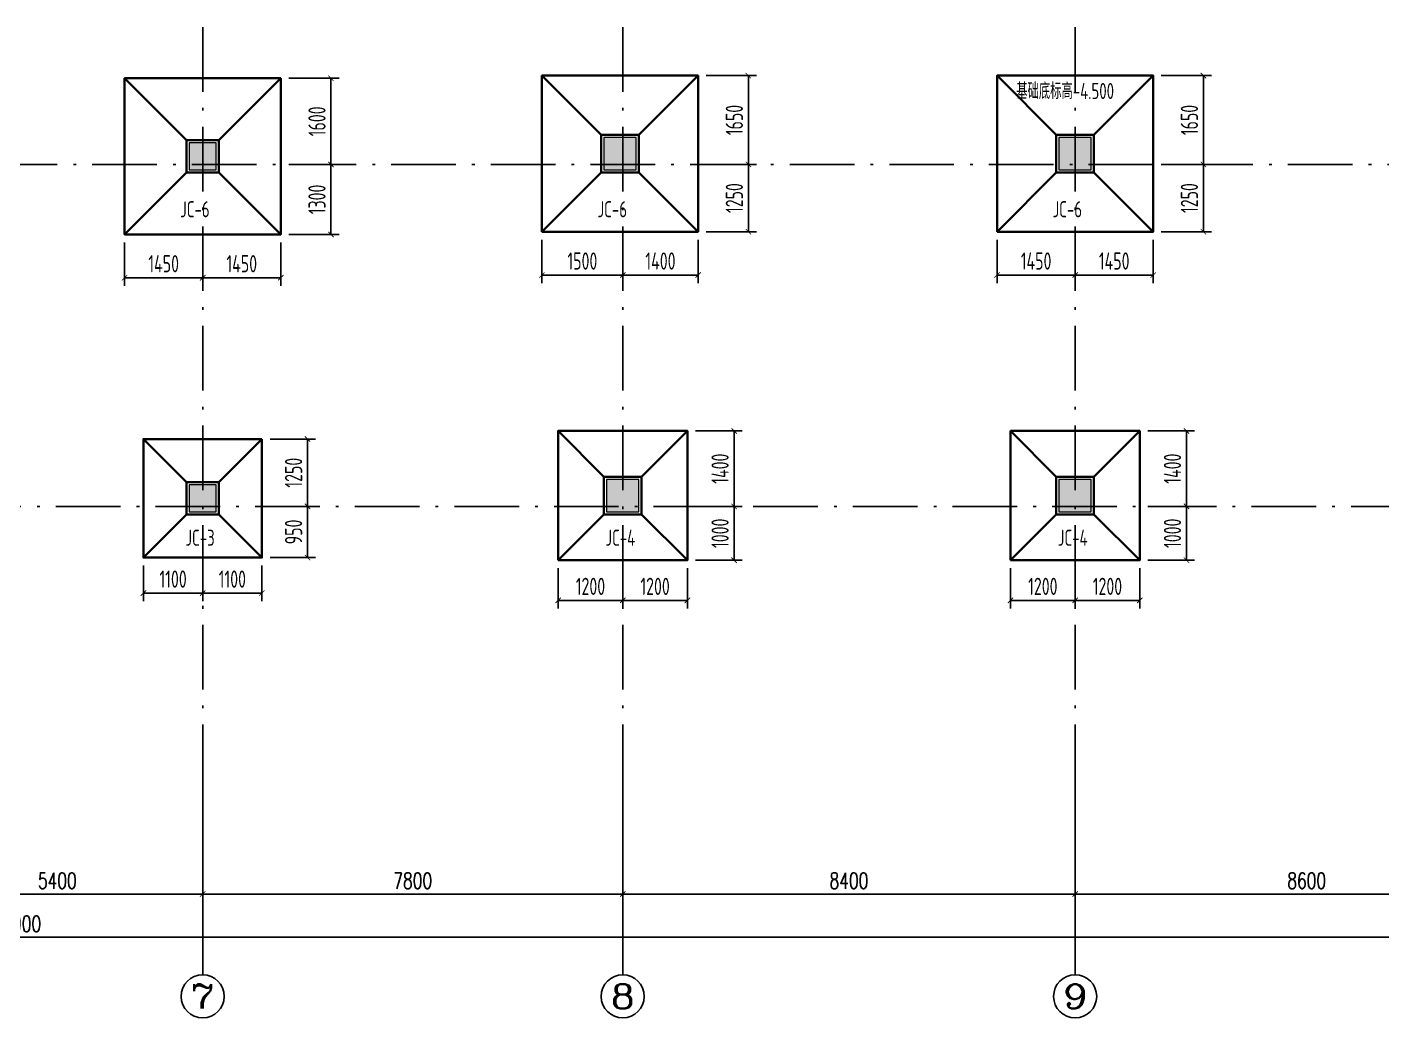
# Model space of a CAD drawing. Extents: x 169490 to 7584583, y -2399407 to 1374371.
# Drawn here: x 359789 to 384946, y 817659 to 836060 of the extents above; entities that cross this region are included whole.
import ezdxf
from ezdxf.enums import TextEntityAlignment as Align

# ---------------------------------------------------------------- set-up
doc = ezdxf.new("R2010")
doc.units = 0
doc.header["$LTSCALE"] = 100
doc.linetypes.add('D3轴线点划线', pattern=[18.5, 12, -3, 0.5, -3])
doc.layers.get('0').update_dxf_attribs({"linetype": 'CONTINUOUS'})
doc.layers.get('DEFPOINTS').update_dxf_attribs({"linetype": 'CONTINUOUS'})
for name, color, linetype in [('0P-标字', 7, 'CONTINUOUS'), ('AXIS', 3, 'CONTINUOUS'), ('AXIS_TEXT', 4, 'CONTINUOUS'), ('C-AXIS(轴号)', 3, 'CONTINUOUS'), ('C-AXIS-T(字)', 7, 'CONTINUOUS'), ('C-DOTE', 8, 'D3轴线点划线'), ('S-COLU-HATCH', 251, 'CONTINUOUS'), ('S-SLAB-DIM', 92, 'CONTINUOUS')]:
    doc.layers.add(name, color=color, linetype=linetype)
doc.layers.add('S-COLU-LINE1', color=6, linetype='CONTINUOUS', lineweight=18)
doc.layers.add('独基', color=110, linetype='CONTINUOUS', lineweight=35)
doc.styles.add('_TCH_AXIS', font='COMPLEX', dxfattribs={"bigfont": 'GBCBIG'})
doc.styles.add('_TCH_DIM_T3', font='SIMPLEX.shx', dxfattribs={"width": 0.705882, "bigfont": 'GBCBIG.shx'})
doc.styles.add('COMPLEX', font='COMPLEX')
doc.styles.add('TSSD_Dimension', font='Tssdeng.shx', dxfattribs={"width": 0.7, "bigfont": 'tssdchn.shx'})
doc.styles.add('X', font='tssdeng.shx', dxfattribs={"width": 0.7, "bigfont": 'hztxt.shx'})
doc.dimstyles.new('_TCH_ARCH&&100', dxfattribs={"dimtxt": 297.5, "dimasz": 100, "dimexe": 250, "dimexo": 300, "dimgap": 100, "dimtad": 1, "dimdec": 0, "dimzin": 0, "dimdsep": 46, "dimtxsty": '_TCH_DIM_T3', "dimblk": 'ARCHTICK', "dimcen": 0.09, "dimclrt": 7, "dimazin": 2, "dimtfac": 1, "dimtdec": 0, "dimtix": 1, "dimtmove": 2, "dimatfit": 3, "dimfxl": 1, "dimtolj": 1, "dimtzin": 0, "dimarcsym": 0})
doc.dimstyles.new('TSSD_100_100$0', dxfattribs={"dimtxt": 320, "dimasz": 100, "dimexe": 150, "dimexo": 150, "dimgap": 100, "dimtad": 1, "dimdec": 0, "dimzin": 0, "dimdsep": 46, "dimtxsty": 'TSSD_Dimension', "dimblk": 'ARCHTICK', "dimcen": 0, "dimclrt": 7, "dimadec": 1, "dimazin": 0, "dimtfac": 1, "dimtdec": 0, "dimtix": 1, "dimtmove": 2, "dimatfit": 3, "dimldrblk": '_TSDBK', "dimfxl": 1, "dimtolj": 1, "dimtzin": 0, "dimarcsym": 0})

# ---------------------------------------------------------------- blocks, each defined once
blk = doc.blocks.new('_ARCHTICK')
at = {"const_width": 0.15}
blk.add_lwpolyline([(-0.5, -0.5), (0.5, 0.5)], dxfattribs=at)
blk = doc.blocks.new('*D218')
at = {"layer": 'AXIS', "color": 0, "lineweight": -2, "transparency": 16777216}
for p, q in [((323650, 822159), (323650, 818909)), ((395550, 822159), (395550, 818909)), ((323650, 819159), (395550, 819159))]:
    blk.add_line(p, q, dxfattribs=at)
at = {"layer": 'DEFPOINTS', "color": 0, "transparency": 16777216}
for p in [(323650, 822459), (395550, 822459), (395550, 819159)]:
    blk.add_point(p, dxfattribs=at)
at = {"layer": 'AXIS', "color": 0, "lineweight": -2, "transparency": 16777216, "xscale": 100, "yscale": 100, "zscale": 100, "rotation": 180}
blk.add_blockref('_ARCHTICK', (323650, 819159), dxfattribs=at)
at = {"layer": 'AXIS', "color": 0, "lineweight": -2, "transparency": 16777216, "xscale": 100, "yscale": 100, "zscale": 100}
blk.add_blockref('_ARCHTICK', (395550, 819159), dxfattribs=at)
at = {"layer": 'AXIS', "color": 7, "transparency": 16777216, "insert": (359600, 819407), "char_height": 297.5, "attachment_point": 5, "style": '_TCH_DIM_T3'}
blk.add_mtext('\\A1;71900', dxfattribs=at)
blk = doc.blocks.new('*D227')
at = {"layer": 'AXIS', "color": 0, "lineweight": -2, "transparency": 16777216}
for p, q in [((357650, 822159), (357650, 819709)), ((363050, 822159), (363050, 819709)), ((357650, 819959), (363050, 819959))]:
    blk.add_line(p, q, dxfattribs=at)
at = {"layer": 'DEFPOINTS', "color": 0, "transparency": 16777216}
for p in [(357650, 822459), (363050, 822459), (363050, 819959)]:
    blk.add_point(p, dxfattribs=at)
at = {"layer": 'AXIS', "color": 0, "lineweight": -2, "transparency": 16777216, "xscale": 100, "yscale": 100, "zscale": 100, "rotation": 180}
blk.add_blockref('_ARCHTICK', (357650, 819959), dxfattribs=at)
at = {"layer": 'AXIS', "color": 0, "lineweight": -2, "transparency": 16777216, "xscale": 100, "yscale": 100, "zscale": 100}
blk.add_blockref('_ARCHTICK', (363050, 819959), dxfattribs=at)
at = {"layer": 'AXIS', "color": 7, "transparency": 16777216, "insert": (360350, 820207), "char_height": 297.5, "attachment_point": 5, "style": '_TCH_DIM_T3'}
blk.add_mtext('\\A1;5400', dxfattribs=at)
blk = doc.blocks.new('*D228')
at = {"layer": 'AXIS', "color": 0, "lineweight": -2, "transparency": 16777216}
for p, q in [((363050, 822159), (363050, 819709)), ((370850, 822159), (370850, 819709)), ((363050, 819959), (370850, 819959))]:
    blk.add_line(p, q, dxfattribs=at)
at = {"layer": 'DEFPOINTS', "color": 0, "transparency": 16777216}
for p in [(363050, 822459), (370850, 822459), (370850, 819959)]:
    blk.add_point(p, dxfattribs=at)
at = {"layer": 'AXIS', "color": 0, "lineweight": -2, "transparency": 16777216, "xscale": 100, "yscale": 100, "zscale": 100, "rotation": 180}
blk.add_blockref('_ARCHTICK', (363050, 819959), dxfattribs=at)
at = {"layer": 'AXIS', "color": 0, "lineweight": -2, "transparency": 16777216, "xscale": 100, "yscale": 100, "zscale": 100}
blk.add_blockref('_ARCHTICK', (370850, 819959), dxfattribs=at)
at = {"layer": 'AXIS', "color": 7, "transparency": 16777216, "insert": (366950, 820207), "char_height": 297.5, "attachment_point": 5, "style": '_TCH_DIM_T3'}
blk.add_mtext('\\A1;7800', dxfattribs=at)
blk = doc.blocks.new('*D229')
at = {"layer": 'AXIS', "color": 0, "lineweight": -2, "transparency": 16777216}
for p, q in [((370850, 822159), (370850, 819709)), ((379250, 822159), (379250, 819709)), ((370850, 819959), (379250, 819959))]:
    blk.add_line(p, q, dxfattribs=at)
at = {"layer": 'DEFPOINTS', "color": 0, "transparency": 16777216}
for p in [(370850, 822459), (379250, 822459), (379250, 819959)]:
    blk.add_point(p, dxfattribs=at)
at = {"layer": 'AXIS', "color": 0, "lineweight": -2, "transparency": 16777216, "xscale": 100, "yscale": 100, "zscale": 100, "rotation": 180}
blk.add_blockref('_ARCHTICK', (370850, 819959), dxfattribs=at)
at = {"layer": 'AXIS', "color": 0, "lineweight": -2, "transparency": 16777216, "xscale": 100, "yscale": 100, "zscale": 100}
blk.add_blockref('_ARCHTICK', (379250, 819959), dxfattribs=at)
at = {"layer": 'AXIS', "color": 7, "transparency": 16777216, "insert": (375050, 820207), "char_height": 297.5, "attachment_point": 5, "style": '_TCH_DIM_T3'}
blk.add_mtext('\\A1;8400', dxfattribs=at)
blk = doc.blocks.new('*D230')
at = {"layer": 'AXIS', "color": 0, "lineweight": -2, "transparency": 16777216}
for p, q in [((379250, 822159), (379250, 819709)), ((387850, 822159), (387850, 819709)), ((379250, 819959), (387850, 819959))]:
    blk.add_line(p, q, dxfattribs=at)
at = {"layer": 'DEFPOINTS', "color": 0, "transparency": 16777216}
for p in [(379250, 822459), (387850, 822459), (387850, 819959)]:
    blk.add_point(p, dxfattribs=at)
at = {"layer": 'AXIS', "color": 0, "lineweight": -2, "transparency": 16777216, "xscale": 100, "yscale": 100, "zscale": 100, "rotation": 180}
blk.add_blockref('_ARCHTICK', (379250, 819959), dxfattribs=at)
at = {"layer": 'AXIS', "color": 0, "lineweight": -2, "transparency": 16777216, "xscale": 100, "yscale": 100, "zscale": 100}
blk.add_blockref('_ARCHTICK', (387850, 819959), dxfattribs=at)
at = {"layer": 'AXIS', "color": 7, "transparency": 16777216, "insert": (383550, 820207), "char_height": 297.5, "attachment_point": 5, "style": '_TCH_DIM_T3'}
blk.add_mtext('\\A1;8600', dxfattribs=at)
blk = doc.blocks.new('_AXISO')
blk.add_circle((0, 0), 0.5)
at = {"layer": 'AXIS_TEXT', "style": 'COMPLEX', "width": 1.041667}
blk.add_attdef('A', text='', height=0.56, dxfattribs=at).set_placement((-0.25, -0.28), (0.25, -0.28), align=Align.FIT)
blk = doc.blocks.new('*D243')
at = {"layer": 'DEFPOINTS', "color": 0, "ltscale": 10, "transparency": 16777216}
for p in [(379250, 826159), (380450, 826159), (379250, 825413)]:
    blk.add_point(p, dxfattribs=at)
at = {"layer": 'S-SLAB-DIM', "color": 0, "lineweight": -2, "ltscale": 10, "transparency": 16777216}
for p, q in [((379250, 826009), (379250, 825263)), ((380450, 826009), (380450, 825263)), ((380450, 825413), (379250, 825413))]:
    blk.add_line(p, q, dxfattribs=at)
at = {"layer": 'S-SLAB-DIM', "color": 0, "lineweight": -2, "ltscale": 10, "transparency": 16777216, "xscale": 100, "yscale": 100, "zscale": 100, "rotation": 180}
blk.add_blockref('_ARCHTICK', (379250, 825413), dxfattribs=at)
at = {"layer": 'S-SLAB-DIM', "color": 0, "lineweight": -2, "ltscale": 10, "transparency": 16777216, "xscale": 100, "yscale": 100, "zscale": 100}
blk.add_blockref('_ARCHTICK', (380450, 825413), dxfattribs=at)
at = {"layer": 'S-SLAB-DIM', "color": 7, "ltscale": 10, "transparency": 16777216, "insert": (379850, 825673), "char_height": 320, "attachment_point": 5, "style": 'TSSD_Dimension'}
blk.add_mtext('\\A1;1200', dxfattribs=at)
blk = doc.blocks.new('_TSDBK')
blk.add_line((-1, 0), (0, 0))
at = {"const_width": 0.5}
blk.add_lwpolyline([(-0.7, -0.7), (0.7, 0.7)], dxfattribs=at)
blk = doc.blocks.new('*D244')
at = {"layer": 'DEFPOINTS', "color": 0, "ltscale": 10, "transparency": 16777216}
for p in [(363050, 826209), (364150, 826209), (364150, 825548)]:
    blk.add_point(p, dxfattribs=at)
at = {"layer": 'S-SLAB-DIM', "color": 0, "lineweight": -2, "ltscale": 10, "transparency": 16777216}
for p, q in [((363050, 826059), (363050, 825398)), ((364150, 826059), (364150, 825398)), ((363050, 825548), (364150, 825548))]:
    blk.add_line(p, q, dxfattribs=at)
at = {"layer": 'S-SLAB-DIM', "color": 0, "lineweight": -2, "ltscale": 10, "transparency": 16777216, "xscale": 100, "yscale": 100, "zscale": 100, "rotation": 180}
blk.add_blockref('_ARCHTICK', (363050, 825548), dxfattribs=at)
at = {"layer": 'S-SLAB-DIM', "color": 0, "lineweight": -2, "ltscale": 10, "transparency": 16777216, "xscale": 100, "yscale": 100, "zscale": 100}
blk.add_blockref('_ARCHTICK', (364150, 825548), dxfattribs=at)
at = {"layer": 'S-SLAB-DIM', "color": 7, "ltscale": 10, "transparency": 16777216, "insert": (363600, 825808), "char_height": 320, "attachment_point": 5, "style": 'TSSD_Dimension'}
blk.add_mtext('\\A1;1100', dxfattribs=at)
blk = doc.blocks.new('*D245')
at = {"layer": 'DEFPOINTS', "color": 0, "ltscale": 10, "transparency": 16777216}
for p in [(361950, 826209), (363050, 826209), (363050, 825548)]:
    blk.add_point(p, dxfattribs=at)
at = {"layer": 'S-SLAB-DIM', "color": 0, "lineweight": -2, "ltscale": 10, "transparency": 16777216}
for p, q in [((361950, 826059), (361950, 825398)), ((363050, 826059), (363050, 825398)), ((361950, 825548), (363050, 825548))]:
    blk.add_line(p, q, dxfattribs=at)
at = {"layer": 'S-SLAB-DIM', "color": 0, "lineweight": -2, "ltscale": 10, "transparency": 16777216, "xscale": 100, "yscale": 100, "zscale": 100, "rotation": 180}
blk.add_blockref('_ARCHTICK', (361950, 825548), dxfattribs=at)
at = {"layer": 'S-SLAB-DIM', "color": 0, "lineweight": -2, "ltscale": 10, "transparency": 16777216, "xscale": 100, "yscale": 100, "zscale": 100}
blk.add_blockref('_ARCHTICK', (363050, 825548), dxfattribs=at)
at = {"layer": 'S-SLAB-DIM', "color": 7, "ltscale": 10, "transparency": 16777216, "insert": (362500, 825808), "char_height": 320, "attachment_point": 5, "style": 'TSSD_Dimension'}
blk.add_mtext('\\A1;1100', dxfattribs=at)
blk = doc.blocks.new('*D246')
at = {"layer": 'DEFPOINTS', "color": 0, "ltscale": 10, "transparency": 16777216}
for p in [(364150, 827159), (364997, 827159), (364150, 826209)]:
    blk.add_point(p, dxfattribs=at)
at = {"layer": 'S-SLAB-DIM', "color": 0, "lineweight": -2, "ltscale": 10, "transparency": 16777216}
for p, q in [((364300, 827159), (365147, 827159)), ((364997, 826209), (364997, 827159)), ((364300, 826209), (365147, 826209))]:
    blk.add_line(p, q, dxfattribs=at)
at = {"layer": 'S-SLAB-DIM', "color": 0, "lineweight": -2, "ltscale": 10, "transparency": 16777216, "xscale": 100, "yscale": 100, "zscale": 100}
for p, rotation in [((364997, 827159), 90), ((364997, 826209), 270)]:
    blk.add_blockref('_ARCHTICK', p, dxfattribs=dict(at, rotation=rotation))
at = {"layer": 'S-SLAB-DIM', "color": 7, "ltscale": 10, "transparency": 16777216, "insert": (364737, 826684), "char_height": 320, "attachment_point": 5, "rotation": 90, "style": 'TSSD_Dimension'}
blk.add_mtext('\\A1;950', dxfattribs=at)
blk = doc.blocks.new('*D247')
at = {"layer": 'DEFPOINTS', "color": 0, "ltscale": 10, "transparency": 16777216}
for p in [(364150, 828409), (364997, 828409), (364150, 827159)]:
    blk.add_point(p, dxfattribs=at)
at = {"layer": 'S-SLAB-DIM', "color": 0, "lineweight": -2, "ltscale": 10, "transparency": 16777216}
for p, q in [((364300, 828409), (365147, 828409)), ((364997, 827159), (364997, 828409)), ((364300, 827159), (365147, 827159))]:
    blk.add_line(p, q, dxfattribs=at)
at = {"layer": 'S-SLAB-DIM', "color": 0, "lineweight": -2, "ltscale": 10, "transparency": 16777216, "xscale": 100, "yscale": 100, "zscale": 100}
for p, rotation in [((364997, 828409), 90), ((364997, 827159), 270)]:
    blk.add_blockref('_ARCHTICK', p, dxfattribs=dict(at, rotation=rotation))
at = {"layer": 'S-SLAB-DIM', "color": 7, "ltscale": 10, "transparency": 16777216, "insert": (364737, 827784), "char_height": 320, "attachment_point": 5, "rotation": 90, "style": 'TSSD_Dimension'}
blk.add_mtext('\\A1;1250', dxfattribs=at)
blk = doc.blocks.new('*D248')
at = {"layer": 'DEFPOINTS', "color": 0, "ltscale": 10, "transparency": 16777216}
for p in [(378050, 826159), (379250, 826159), (378050, 825413)]:
    blk.add_point(p, dxfattribs=at)
at = {"layer": 'S-SLAB-DIM', "color": 0, "lineweight": -2, "ltscale": 10, "transparency": 16777216}
for p, q in [((378050, 826009), (378050, 825263)), ((379250, 826009), (379250, 825263)), ((379250, 825413), (378050, 825413))]:
    blk.add_line(p, q, dxfattribs=at)
at = {"layer": 'S-SLAB-DIM', "color": 0, "lineweight": -2, "ltscale": 10, "transparency": 16777216, "xscale": 100, "yscale": 100, "zscale": 100, "rotation": 180}
blk.add_blockref('_ARCHTICK', (378050, 825413), dxfattribs=at)
at = {"layer": 'S-SLAB-DIM', "color": 0, "lineweight": -2, "ltscale": 10, "transparency": 16777216, "xscale": 100, "yscale": 100, "zscale": 100}
blk.add_blockref('_ARCHTICK', (379250, 825413), dxfattribs=at)
at = {"layer": 'S-SLAB-DIM', "color": 7, "ltscale": 10, "transparency": 16777216, "insert": (378650, 825673), "char_height": 320, "attachment_point": 5, "style": 'TSSD_Dimension'}
blk.add_mtext('\\A1;1200', dxfattribs=at)
blk = doc.blocks.new('*D249')
at = {"layer": 'DEFPOINTS', "color": 0, "ltscale": 10, "transparency": 16777216}
for p in [(380450, 827159), (381317, 827159), (380450, 826159)]:
    blk.add_point(p, dxfattribs=at)
at = {"layer": 'S-SLAB-DIM', "color": 0, "lineweight": -2, "ltscale": 10, "transparency": 16777216}
for p, q in [((380600, 827159), (381467, 827159)), ((381317, 826159), (381317, 827159)), ((380600, 826159), (381467, 826159))]:
    blk.add_line(p, q, dxfattribs=at)
at = {"layer": 'S-SLAB-DIM', "color": 0, "lineweight": -2, "ltscale": 10, "transparency": 16777216, "xscale": 100, "yscale": 100, "zscale": 100}
for p, rotation in [((381317, 827159), 90), ((381317, 826159), 270)]:
    blk.add_blockref('_ARCHTICK', p, dxfattribs=dict(at, rotation=rotation))
at = {"layer": 'S-SLAB-DIM', "color": 7, "ltscale": 10, "transparency": 16777216, "insert": (381057, 826659), "char_height": 320, "attachment_point": 5, "rotation": 90, "style": 'TSSD_Dimension'}
blk.add_mtext('\\A1;1000', dxfattribs=at)
blk = doc.blocks.new('*D270')
at = {"layer": 'DEFPOINTS', "color": 0, "ltscale": 10, "transparency": 16777216}
for p in [(379250, 832259), (380700, 832259), (379250, 831455)]:
    blk.add_point(p, dxfattribs=at)
at = {"layer": 'S-SLAB-DIM', "color": 0, "lineweight": -2, "ltscale": 10, "transparency": 16777216}
for p, q in [((379250, 832109), (379250, 831305)), ((380700, 832109), (380700, 831305)), ((380700, 831455), (379250, 831455))]:
    blk.add_line(p, q, dxfattribs=at)
at = {"layer": 'S-SLAB-DIM', "color": 0, "lineweight": -2, "ltscale": 10, "transparency": 16777216, "xscale": 100, "yscale": 100, "zscale": 100, "rotation": 180}
blk.add_blockref('_ARCHTICK', (379250, 831455), dxfattribs=at)
at = {"layer": 'S-SLAB-DIM', "color": 0, "lineweight": -2, "ltscale": 10, "transparency": 16777216, "xscale": 100, "yscale": 100, "zscale": 100}
blk.add_blockref('_ARCHTICK', (380700, 831455), dxfattribs=at)
at = {"layer": 'S-SLAB-DIM', "color": 7, "ltscale": 10, "transparency": 16777216, "insert": (379975, 831715), "char_height": 320, "attachment_point": 5, "style": 'TSSD_Dimension'}
blk.add_mtext('\\A1;1450', dxfattribs=at)
blk = doc.blocks.new('*D271')
at = {"layer": 'DEFPOINTS', "color": 0, "ltscale": 10, "transparency": 16777216}
for p in [(380700, 833509), (381632, 833509), (380700, 832259)]:
    blk.add_point(p, dxfattribs=at)
at = {"layer": 'S-SLAB-DIM', "color": 0, "lineweight": -2, "ltscale": 10, "transparency": 16777216}
for p, q in [((380850, 833509), (381782, 833509)), ((381632, 832259), (381632, 833509)), ((380850, 832259), (381782, 832259))]:
    blk.add_line(p, q, dxfattribs=at)
at = {"layer": 'S-SLAB-DIM', "color": 0, "lineweight": -2, "ltscale": 10, "transparency": 16777216, "xscale": 100, "yscale": 100, "zscale": 100}
for p, rotation in [((381632, 833509), 90), ((381632, 832259), 270)]:
    blk.add_blockref('_ARCHTICK', p, dxfattribs=dict(at, rotation=rotation))
at = {"layer": 'S-SLAB-DIM', "color": 7, "ltscale": 10, "transparency": 16777216, "insert": (381372, 832884), "char_height": 320, "attachment_point": 5, "rotation": 90, "style": 'TSSD_Dimension'}
blk.add_mtext('\\A1;1250', dxfattribs=at)
blk = doc.blocks.new('*D272')
at = {"layer": 'DEFPOINTS', "color": 0, "ltscale": 10, "transparency": 16777216}
for p in [(377800, 832259), (379250, 832259), (377800, 831455)]:
    blk.add_point(p, dxfattribs=at)
at = {"layer": 'S-SLAB-DIM', "color": 0, "lineweight": -2, "ltscale": 10, "transparency": 16777216}
for p, q in [((377800, 832109), (377800, 831305)), ((379250, 832109), (379250, 831305)), ((379250, 831455), (377800, 831455))]:
    blk.add_line(p, q, dxfattribs=at)
at = {"layer": 'S-SLAB-DIM', "color": 0, "lineweight": -2, "ltscale": 10, "transparency": 16777216, "xscale": 100, "yscale": 100, "zscale": 100, "rotation": 180}
blk.add_blockref('_ARCHTICK', (377800, 831455), dxfattribs=at)
at = {"layer": 'S-SLAB-DIM', "color": 0, "lineweight": -2, "ltscale": 10, "transparency": 16777216, "xscale": 100, "yscale": 100, "zscale": 100}
blk.add_blockref('_ARCHTICK', (379250, 831455), dxfattribs=at)
at = {"layer": 'S-SLAB-DIM', "color": 7, "ltscale": 10, "transparency": 16777216, "insert": (378525, 831715), "char_height": 320, "attachment_point": 5, "style": 'TSSD_Dimension'}
blk.add_mtext('\\A1;1450', dxfattribs=at)
blk = doc.blocks.new('*D273')
at = {"layer": 'DEFPOINTS', "color": 0, "ltscale": 10, "transparency": 16777216}
for p in [(363050, 832209), (364500, 832209), (363050, 831405)]:
    blk.add_point(p, dxfattribs=at)
at = {"layer": 'S-SLAB-DIM', "color": 0, "lineweight": -2, "ltscale": 10, "transparency": 16777216}
for p, q in [((363050, 832059), (363050, 831255)), ((364500, 832059), (364500, 831255)), ((364500, 831405), (363050, 831405))]:
    blk.add_line(p, q, dxfattribs=at)
at = {"layer": 'S-SLAB-DIM', "color": 0, "lineweight": -2, "ltscale": 10, "transparency": 16777216, "xscale": 100, "yscale": 100, "zscale": 100, "rotation": 180}
blk.add_blockref('_ARCHTICK', (363050, 831405), dxfattribs=at)
at = {"layer": 'S-SLAB-DIM', "color": 0, "lineweight": -2, "ltscale": 10, "transparency": 16777216, "xscale": 100, "yscale": 100, "zscale": 100}
blk.add_blockref('_ARCHTICK', (364500, 831405), dxfattribs=at)
at = {"layer": 'S-SLAB-DIM', "color": 7, "ltscale": 10, "transparency": 16777216, "insert": (363775, 831665), "char_height": 320, "attachment_point": 5, "style": 'TSSD_Dimension'}
blk.add_mtext('\\A1;1450', dxfattribs=at)
blk = doc.blocks.new('*D274')
at = {"layer": 'DEFPOINTS', "color": 0, "ltscale": 10, "transparency": 16777216}
for p in [(364500, 833509), (365432, 833509), (364500, 832209)]:
    blk.add_point(p, dxfattribs=at)
at = {"layer": 'S-SLAB-DIM', "color": 0, "lineweight": -2, "ltscale": 10, "transparency": 16777216}
for p, q in [((364650, 833509), (365582, 833509)), ((365432, 832209), (365432, 833509)), ((364650, 832209), (365582, 832209))]:
    blk.add_line(p, q, dxfattribs=at)
at = {"layer": 'S-SLAB-DIM', "color": 0, "lineweight": -2, "ltscale": 10, "transparency": 16777216, "xscale": 100, "yscale": 100, "zscale": 100}
for p, rotation in [((365432, 833509), 90), ((365432, 832209), 270)]:
    blk.add_blockref('_ARCHTICK', p, dxfattribs=dict(at, rotation=rotation))
at = {"layer": 'S-SLAB-DIM', "color": 7, "ltscale": 10, "transparency": 16777216, "insert": (365172, 832859), "char_height": 320, "attachment_point": 5, "rotation": 90, "style": 'TSSD_Dimension'}
blk.add_mtext('\\A1;1300', dxfattribs=at)
blk = doc.blocks.new('*D275')
at = {"layer": 'DEFPOINTS', "color": 0, "ltscale": 10, "transparency": 16777216}
for p in [(361600, 832209), (363050, 832209), (361600, 831405)]:
    blk.add_point(p, dxfattribs=at)
at = {"layer": 'S-SLAB-DIM', "color": 0, "lineweight": -2, "ltscale": 10, "transparency": 16777216}
for p, q in [((361600, 832059), (361600, 831255)), ((363050, 832059), (363050, 831255)), ((363050, 831405), (361600, 831405))]:
    blk.add_line(p, q, dxfattribs=at)
at = {"layer": 'S-SLAB-DIM', "color": 0, "lineweight": -2, "ltscale": 10, "transparency": 16777216, "xscale": 100, "yscale": 100, "zscale": 100, "rotation": 180}
blk.add_blockref('_ARCHTICK', (361600, 831405), dxfattribs=at)
at = {"layer": 'S-SLAB-DIM', "color": 0, "lineweight": -2, "ltscale": 10, "transparency": 16777216, "xscale": 100, "yscale": 100, "zscale": 100}
blk.add_blockref('_ARCHTICK', (363050, 831405), dxfattribs=at)
at = {"layer": 'S-SLAB-DIM', "color": 7, "ltscale": 10, "transparency": 16777216, "insert": (362325, 831665), "char_height": 320, "attachment_point": 5, "style": 'TSSD_Dimension'}
blk.add_mtext('\\A1;1450', dxfattribs=at)
blk = doc.blocks.new('*D276')
at = {"layer": 'DEFPOINTS', "color": 0, "ltscale": 10, "transparency": 16777216}
for p in [(364500, 835109), (365432, 835109), (364500, 833509)]:
    blk.add_point(p, dxfattribs=at)
at = {"layer": 'S-SLAB-DIM', "color": 0, "lineweight": -2, "ltscale": 10, "transparency": 16777216}
for p, q in [((364650, 835109), (365582, 835109)), ((365432, 833509), (365432, 835109)), ((364650, 833509), (365582, 833509))]:
    blk.add_line(p, q, dxfattribs=at)
at = {"layer": 'S-SLAB-DIM', "color": 0, "lineweight": -2, "ltscale": 10, "transparency": 16777216, "xscale": 100, "yscale": 100, "zscale": 100}
for p, rotation in [((365432, 835109), 90), ((365432, 833509), 270)]:
    blk.add_blockref('_ARCHTICK', p, dxfattribs=dict(at, rotation=rotation))
at = {"layer": 'S-SLAB-DIM', "color": 7, "ltscale": 10, "transparency": 16777216, "insert": (365172, 834309), "char_height": 320, "attachment_point": 5, "rotation": 90, "style": 'TSSD_Dimension'}
blk.add_mtext('\\A1;1600', dxfattribs=at)
blk = doc.blocks.new('*D3907')
at = {"layer": 'DEFPOINTS', "color": 0, "ltscale": 10, "transparency": 16777216}
for p in [(380450, 828559), (381317, 828559), (380450, 827159)]:
    blk.add_point(p, dxfattribs=at)
at = {"layer": 'S-SLAB-DIM', "color": 0, "lineweight": -2, "ltscale": 10, "transparency": 16777216}
for p, q in [((380600, 828559), (381467, 828559)), ((381317, 827159), (381317, 828559)), ((380600, 827159), (381467, 827159))]:
    blk.add_line(p, q, dxfattribs=at)
at = {"layer": 'S-SLAB-DIM', "color": 0, "lineweight": -2, "ltscale": 10, "transparency": 16777216, "xscale": 100, "yscale": 100, "zscale": 100}
for p, rotation in [((381317, 828559), 90), ((381317, 827159), 270)]:
    blk.add_blockref('_ARCHTICK', p, dxfattribs=dict(at, rotation=rotation))
at = {"layer": 'S-SLAB-DIM', "color": 7, "ltscale": 10, "transparency": 16777216, "insert": (381057, 827859), "char_height": 320, "attachment_point": 5, "rotation": 90, "style": 'TSSD_Dimension'}
blk.add_mtext('\\A1;1400', dxfattribs=at)
blk = doc.blocks.new('*D3910')
at = {"layer": 'DEFPOINTS', "color": 0, "ltscale": 10, "transparency": 16777216}
for p in [(380700, 835159), (381632, 835159), (380700, 833509)]:
    blk.add_point(p, dxfattribs=at)
at = {"layer": 'S-SLAB-DIM', "color": 0, "lineweight": -2, "ltscale": 10, "transparency": 16777216}
for p, q in [((380850, 835159), (381782, 835159)), ((381632, 833509), (381632, 835159)), ((380850, 833509), (381782, 833509))]:
    blk.add_line(p, q, dxfattribs=at)
at = {"layer": 'S-SLAB-DIM', "color": 0, "lineweight": -2, "ltscale": 10, "transparency": 16777216, "xscale": 100, "yscale": 100, "zscale": 100}
for p, rotation in [((381632, 835159), 90), ((381632, 833509), 270)]:
    blk.add_blockref('_ARCHTICK', p, dxfattribs=dict(at, rotation=rotation))
at = {"layer": 'S-SLAB-DIM', "color": 7, "ltscale": 10, "transparency": 16777216, "insert": (381372, 834334), "char_height": 320, "attachment_point": 5, "rotation": 90, "style": 'TSSD_Dimension'}
blk.add_mtext('\\A1;1650', dxfattribs=at)
blk = doc.blocks.new('*D3916')
at = {"layer": 'DEFPOINTS', "color": 0, "ltscale": 10, "transparency": 16777216}
for p in [(370850, 826159), (372050, 826159), (370850, 825413)]:
    blk.add_point(p, dxfattribs=at)
at = {"layer": 'S-SLAB-DIM', "color": 0, "lineweight": -2, "ltscale": 10, "transparency": 16777216}
for p, q in [((370850, 826009), (370850, 825263)), ((372050, 826009), (372050, 825263)), ((372050, 825413), (370850, 825413))]:
    blk.add_line(p, q, dxfattribs=at)
at = {"layer": 'S-SLAB-DIM', "color": 0, "lineweight": -2, "ltscale": 10, "transparency": 16777216, "xscale": 100, "yscale": 100, "zscale": 100, "rotation": 180}
blk.add_blockref('_ARCHTICK', (370850, 825413), dxfattribs=at)
at = {"layer": 'S-SLAB-DIM', "color": 0, "lineweight": -2, "ltscale": 10, "transparency": 16777216, "xscale": 100, "yscale": 100, "zscale": 100}
blk.add_blockref('_ARCHTICK', (372050, 825413), dxfattribs=at)
at = {"layer": 'S-SLAB-DIM', "color": 7, "ltscale": 10, "transparency": 16777216, "insert": (371450, 825673), "char_height": 320, "attachment_point": 5, "style": 'TSSD_Dimension'}
blk.add_mtext('\\A1;1200', dxfattribs=at)
blk = doc.blocks.new('*D3917')
at = {"layer": 'DEFPOINTS', "color": 0, "ltscale": 10, "transparency": 16777216}
for p in [(369650, 826159), (370850, 826159), (369650, 825413)]:
    blk.add_point(p, dxfattribs=at)
at = {"layer": 'S-SLAB-DIM', "color": 0, "lineweight": -2, "ltscale": 10, "transparency": 16777216}
for p, q in [((369650, 826009), (369650, 825263)), ((370850, 826009), (370850, 825263)), ((370850, 825413), (369650, 825413))]:
    blk.add_line(p, q, dxfattribs=at)
at = {"layer": 'S-SLAB-DIM', "color": 0, "lineweight": -2, "ltscale": 10, "transparency": 16777216, "xscale": 100, "yscale": 100, "zscale": 100, "rotation": 180}
blk.add_blockref('_ARCHTICK', (369650, 825413), dxfattribs=at)
at = {"layer": 'S-SLAB-DIM', "color": 0, "lineweight": -2, "ltscale": 10, "transparency": 16777216, "xscale": 100, "yscale": 100, "zscale": 100}
blk.add_blockref('_ARCHTICK', (370850, 825413), dxfattribs=at)
at = {"layer": 'S-SLAB-DIM', "color": 7, "ltscale": 10, "transparency": 16777216, "insert": (370250, 825673), "char_height": 320, "attachment_point": 5, "style": 'TSSD_Dimension'}
blk.add_mtext('\\A1;1200', dxfattribs=at)
blk = doc.blocks.new('*D3918')
at = {"layer": 'DEFPOINTS', "color": 0, "ltscale": 10, "transparency": 16777216}
for p in [(372050, 827159), (372917, 827159), (372050, 826159)]:
    blk.add_point(p, dxfattribs=at)
at = {"layer": 'S-SLAB-DIM', "color": 0, "lineweight": -2, "ltscale": 10, "transparency": 16777216}
for p, q in [((372200, 827159), (373067, 827159)), ((372917, 826159), (372917, 827159)), ((372200, 826159), (373067, 826159))]:
    blk.add_line(p, q, dxfattribs=at)
at = {"layer": 'S-SLAB-DIM', "color": 0, "lineweight": -2, "ltscale": 10, "transparency": 16777216, "xscale": 100, "yscale": 100, "zscale": 100}
for p, rotation in [((372917, 827159), 90), ((372917, 826159), 270)]:
    blk.add_blockref('_ARCHTICK', p, dxfattribs=dict(at, rotation=rotation))
at = {"layer": 'S-SLAB-DIM', "color": 7, "ltscale": 10, "transparency": 16777216, "insert": (372657, 826659), "char_height": 320, "attachment_point": 5, "rotation": 90, "style": 'TSSD_Dimension'}
blk.add_mtext('\\A1;1000', dxfattribs=at)
blk = doc.blocks.new('*D3915')
at = {"layer": 'DEFPOINTS', "color": 0, "ltscale": 10, "transparency": 16777216}
for p in [(372050, 828559), (372917, 828559), (372050, 827159)]:
    blk.add_point(p, dxfattribs=at)
at = {"layer": 'S-SLAB-DIM', "color": 0, "lineweight": -2, "ltscale": 10, "transparency": 16777216}
for p, q in [((372200, 828559), (373067, 828559)), ((372917, 827159), (372917, 828559)), ((372200, 827159), (373067, 827159))]:
    blk.add_line(p, q, dxfattribs=at)
at = {"layer": 'S-SLAB-DIM', "color": 0, "lineweight": -2, "ltscale": 10, "transparency": 16777216, "xscale": 100, "yscale": 100, "zscale": 100}
for p, rotation in [((372917, 828559), 90), ((372917, 827159), 270)]:
    blk.add_blockref('_ARCHTICK', p, dxfattribs=dict(at, rotation=rotation))
at = {"layer": 'S-SLAB-DIM', "color": 7, "ltscale": 10, "transparency": 16777216, "insert": (372657, 827859), "char_height": 320, "attachment_point": 5, "rotation": 90, "style": 'TSSD_Dimension'}
blk.add_mtext('\\A1;1400', dxfattribs=at)
blk = doc.blocks.new('*D3920')
at = {"layer": 'DEFPOINTS', "color": 0, "ltscale": 10, "transparency": 16777216}
for p in [(372250, 833509), (373182, 833509), (372250, 832259)]:
    blk.add_point(p, dxfattribs=at)
at = {"layer": 'S-SLAB-DIM', "color": 0, "lineweight": -2, "ltscale": 10, "transparency": 16777216}
for p, q in [((372400, 833509), (373332, 833509)), ((373182, 832259), (373182, 833509)), ((372400, 832259), (373332, 832259))]:
    blk.add_line(p, q, dxfattribs=at)
at = {"layer": 'S-SLAB-DIM', "color": 0, "lineweight": -2, "ltscale": 10, "transparency": 16777216, "xscale": 100, "yscale": 100, "zscale": 100}
for p, rotation in [((373182, 833509), 90), ((373182, 832259), 270)]:
    blk.add_blockref('_ARCHTICK', p, dxfattribs=dict(at, rotation=rotation))
at = {"layer": 'S-SLAB-DIM', "color": 7, "ltscale": 10, "transparency": 16777216, "insert": (372922, 832884), "char_height": 320, "attachment_point": 5, "rotation": 90, "style": 'TSSD_Dimension'}
blk.add_mtext('\\A1;1250', dxfattribs=at)
blk = doc.blocks.new('*D3921')
at = {"layer": 'DEFPOINTS', "color": 0, "ltscale": 10, "transparency": 16777216}
for p in [(370850, 832259), (372250, 832259), (370850, 831455)]:
    blk.add_point(p, dxfattribs=at)
at = {"layer": 'S-SLAB-DIM', "color": 0, "lineweight": -2, "ltscale": 10, "transparency": 16777216}
for p, q in [((370850, 832109), (370850, 831305)), ((372250, 832109), (372250, 831305)), ((372250, 831455), (370850, 831455))]:
    blk.add_line(p, q, dxfattribs=at)
at = {"layer": 'S-SLAB-DIM', "color": 0, "lineweight": -2, "ltscale": 10, "transparency": 16777216, "xscale": 100, "yscale": 100, "zscale": 100, "rotation": 180}
blk.add_blockref('_ARCHTICK', (370850, 831455), dxfattribs=at)
at = {"layer": 'S-SLAB-DIM', "color": 0, "lineweight": -2, "ltscale": 10, "transparency": 16777216, "xscale": 100, "yscale": 100, "zscale": 100}
blk.add_blockref('_ARCHTICK', (372250, 831455), dxfattribs=at)
at = {"layer": 'S-SLAB-DIM', "color": 7, "ltscale": 10, "transparency": 16777216, "insert": (371550, 831715), "char_height": 320, "attachment_point": 5, "style": 'TSSD_Dimension'}
blk.add_mtext('\\A1;1400', dxfattribs=at)
blk = doc.blocks.new('*D3919')
at = {"layer": 'DEFPOINTS', "color": 0, "ltscale": 10, "transparency": 16777216}
for p in [(372250, 835159), (373182, 835159), (372250, 833509)]:
    blk.add_point(p, dxfattribs=at)
at = {"layer": 'S-SLAB-DIM', "color": 0, "lineweight": -2, "ltscale": 10, "transparency": 16777216}
for p, q in [((372400, 835159), (373332, 835159)), ((373182, 833509), (373182, 835159)), ((372400, 833509), (373332, 833509))]:
    blk.add_line(p, q, dxfattribs=at)
at = {"layer": 'S-SLAB-DIM', "color": 0, "lineweight": -2, "ltscale": 10, "transparency": 16777216, "xscale": 100, "yscale": 100, "zscale": 100}
for p, rotation in [((373182, 835159), 90), ((373182, 833509), 270)]:
    blk.add_blockref('_ARCHTICK', p, dxfattribs=dict(at, rotation=rotation))
at = {"layer": 'S-SLAB-DIM', "color": 7, "ltscale": 10, "transparency": 16777216, "insert": (372922, 834334), "char_height": 320, "attachment_point": 5, "rotation": 90, "style": 'TSSD_Dimension'}
blk.add_mtext('\\A1;1650', dxfattribs=at)
blk = doc.blocks.new('*D3922')
at = {"layer": 'DEFPOINTS', "color": 0, "ltscale": 10, "transparency": 16777216}
for p in [(369350, 832259), (370850, 832259), (369350, 831455)]:
    blk.add_point(p, dxfattribs=at)
at = {"layer": 'S-SLAB-DIM', "color": 0, "lineweight": -2, "ltscale": 10, "transparency": 16777216}
for p, q in [((369350, 832109), (369350, 831305)), ((370850, 832109), (370850, 831305)), ((370850, 831455), (369350, 831455))]:
    blk.add_line(p, q, dxfattribs=at)
at = {"layer": 'S-SLAB-DIM', "color": 0, "lineweight": -2, "ltscale": 10, "transparency": 16777216, "xscale": 100, "yscale": 100, "zscale": 100, "rotation": 180}
blk.add_blockref('_ARCHTICK', (369350, 831455), dxfattribs=at)
at = {"layer": 'S-SLAB-DIM', "color": 0, "lineweight": -2, "ltscale": 10, "transparency": 16777216, "xscale": 100, "yscale": 100, "zscale": 100}
blk.add_blockref('_ARCHTICK', (370850, 831455), dxfattribs=at)
at = {"layer": 'S-SLAB-DIM', "color": 7, "ltscale": 10, "transparency": 16777216, "insert": (370100, 831715), "char_height": 320, "attachment_point": 5, "style": 'TSSD_Dimension'}
blk.add_mtext('\\A1;1500', dxfattribs=at)

msp = doc.modelspace()

# ---------------------------------------------------------------- hatches: boundary and pattern name
at = {"layer": 'S-COLU-HATCH', "ltscale": 10}
h = msp.add_hatch(color=256, dxfattribs=at)
h.dxf.hatch_style = 1
h.paths.add_polyline_path([(371100, 834008.7), (370500, 834008.7), (370500, 833408.7), (371100, 833408.7)])
h = msp.add_hatch(color=256, dxfattribs=at)
h.dxf.hatch_style = 1
h.paths.add_polyline_path([(379550, 834008.7), (378950, 834008.7), (378950, 833408.7), (379550, 833408.7)])
h = msp.add_hatch(color=256, dxfattribs=at)
h.dxf.hatch_style = 1
h.paths.add_polyline_path([(363300, 833908.7), (362800, 833908.7), (362800, 833408.7), (363300, 833408.7)])
h = msp.add_hatch(color=256, dxfattribs=at)
h.dxf.hatch_style = 1
h.paths.add_polyline_path([(363300, 827558.7), (362800, 827558.7), (362800, 827058.7), (363300, 827058.7)])
h = msp.add_hatch(color=256, dxfattribs=at)
h.dxf.hatch_style = 1
h.paths.add_polyline_path([(371150, 827658.7), (370550, 827658.7), (370550, 827058.7), (371150, 827058.7)])
h = msp.add_hatch(color=256, dxfattribs=at)
h.dxf.hatch_style = 1
h.paths.add_polyline_path([(379550, 827658.7), (378950, 827658.7), (378950, 827058.7), (379550, 827058.7)])

# ---------------------------------------------------------------- linework, layer by layer
at = {"layer": 'C-AXIS(轴号)'}
for p, q in [((363050, 822458.7), (363050, 818458.7)), ((370850, 822458.7), (370850, 818458.7)), ((379250, 822458.7), (379250, 818458.7))]:
    msp.add_line(p, q, dxfattribs=at)
at = {"layer": 'C-DOTE'}
for p, q in [((363050, 847158.7), (363050, 822458.7)), ((370850, 847158.7), (370850, 822458.7)), ((379250, 847158.7), (379250, 822458.7)), ((340650, 833508.7), (399250, 833508.7)), ((321473.7, 827158.7), (399250, 827158.7))]:
    msp.add_line(p, q, dxfattribs=at)
at = {"layer": 'S-COLU-LINE1'}
for points in [[(371100, 834008.7), (370500, 834008.7), (370500, 833408.7), (371100, 833408.7)], [(379550, 834008.7), (378950, 834008.7), (378950, 833408.7), (379550, 833408.7)], [(363300, 833908.7), (362800, 833908.7), (362800, 833408.7), (363300, 833408.7)], [(363300, 827558.7), (362800, 827558.7), (362800, 827058.7), (363300, 827058.7)], [(371150, 827658.7), (370550, 827658.7), (370550, 827058.7), (371150, 827058.7)], [(379550, 827658.7), (378950, 827658.7), (378950, 827058.7), (379550, 827058.7)]]:
    msp.add_lwpolyline(points, close=True, dxfattribs=at)
at = {"layer": '独基', "color": 32}
for p, q in [((362750, 833958.7), (361600, 835108.7)), ((363350, 833958.7), (364500, 835108.7)), ((370450, 834058.7), (369350, 835158.7)), ((371150, 834058.7), (372250, 835158.7)), ((378900, 834058.7), (377800, 835158.7)), ((379600, 834058.7), (380700, 835158.7)), ((362750, 833358.7), (361600, 832208.7)), ((363350, 833358.7), (364500, 832208.7)), ((370450, 833358.7), (369350, 832258.7)), ((371150, 833358.7), (372250, 832258.7)), ((378900, 833358.7), (377800, 832258.7)), ((379600, 833358.7), (380700, 832258.7)), ((370500, 827708.7), (369650, 828558.7)), ((371200, 827708.7), (372050, 828558.7)), ((378900, 827708.7), (378050, 828558.7)), ((379600, 827708.7), (380450, 828558.7)), ((362750, 827608.7), (361950, 828408.7)), ((363350, 827608.7), (364150, 828408.7)), ((362750, 827008.7), (361950, 826208.7)), ((363350, 827008.7), (364150, 826208.7)), ((370500, 827008.7), (369650, 826158.7)), ((371200, 827008.7), (372050, 826158.7)), ((378900, 827008.7), (378050, 826158.7)), ((379600, 827008.7), (380450, 826158.7))]:
    msp.add_line(p, q, dxfattribs=at)
for points in [[(364500, 835108.7), (361600, 835108.7), (361600, 832208.7), (364500, 832208.7)], [(369350, 832258.7), (369350, 835158.7), (372250, 835158.7), (372250, 832258.7)], [(377800, 832258.7), (377800, 835158.7), (380700, 835158.7), (380700, 832258.7)], [(371150, 834058.7), (370450, 834058.7), (370450, 833358.7), (371150, 833358.7)], [(379600, 834058.7), (378900, 834058.7), (378900, 833358.7), (379600, 833358.7)], [(363350, 833958.7), (362750, 833958.7), (362750, 833358.7), (363350, 833358.7)], [(369650, 826158.7), (369650, 828558.7), (372050, 828558.7), (372050, 826158.7)], [(378050, 826158.7), (378050, 828558.7), (380450, 828558.7), (380450, 826158.7)], [(364150, 828408.7), (361950, 828408.7), (361950, 826208.7), (364150, 826208.7)], [(371200, 827708.7), (370500, 827708.7), (370500, 827008.7), (371200, 827008.7)], [(379600, 827708.7), (378900, 827708.7), (378900, 827008.7), (379600, 827008.7)], [(363350, 827608.7), (362750, 827608.7), (362750, 827008.7), (363350, 827008.7)]]:
    msp.add_lwpolyline(points, close=True, dxfattribs=at)

# ---------------------------------------------------------------- block references
at = {"layer": 'C-AXIS(轴号)'}
ref = msp.add_blockref('_AXISO', (363050, 818058.7), dxfattribs=dict(at, xscale=800, yscale=800, zscale=800))
ref.add_attrib('A', '7', dxfattribs={"layer": 'C-AXIS-T(字)', "height": 452.5, "style": '_TCH_AXIS', "width": 1.5}).set_placement((362823.7, 817832.4), (363276.3, 817832.4), align=Align.FIT)
ref = msp.add_blockref('_AXISO', (370850, 818058.7), dxfattribs=dict(at, xscale=800, yscale=800, zscale=800))
ref.add_attrib('A', '8', dxfattribs={"layer": 'C-AXIS-T(字)', "height": 452.5, "style": '_TCH_AXIS', "width": 1.5}).set_placement((370623.7, 817832.4), (371076.3, 817832.4), align=Align.FIT)
ref = msp.add_blockref('_AXISO', (379250, 818058.7), dxfattribs=dict(at, xscale=800, yscale=800, zscale=800))
ref.add_attrib('A', '9', dxfattribs={"layer": 'C-AXIS-T(字)', "height": 452.5, "style": '_TCH_AXIS', "width": 1.5}).set_placement((379023.7, 817832.4), (379476.3, 817832.4), align=Align.FIT)

# ---------------------------------------------------------------- texts
at = {"layer": '0P-标字', "color": 80, "linetype": 'Continuous', "style": 'X', "width": 0.7}
for s, p in [('基础底标高-4.500', (378156.4, 834632.4)), ('JC-6', (362632.3, 832436.8, 3000)), ('JC-6', (370382.3, 832436.8, 3000)), ('JC-6', (378832.3, 832436.8, 3000)), ('JC-3', (362729.7, 826336.8, 3000)), ('JC-4', (370529.7, 826336.8, 3000)), ('JC-4', (378929.7, 826336.8, 3000))]:
    msp.add_text(s, height=300, dxfattribs=at).set_placement(p, align=Align.BOTTOM_LEFT)

# ---------------------------------------------------------------- dimensions: what is measured, and where the dimension line sits
at = {"layer": 'AXIS'}
for p1, p2, distance, picture, middle in [((323650, 822458.7), (395550, 822458.7), -3300, '*D218', (359600, 819407.4)), ((357650, 822458.7), (363050, 822458.7), -2500, '*D227', (360350, 820207.4)), ((363050, 822458.7), (370850, 822458.7), -2500, '*D228', (366950, 820207.4)), ((370850, 822458.7), (379250, 822458.7), -2500, '*D229', (375050, 820207.4)), ((379250, 822458.7), (387850, 822458.7), -2500, '*D230', (383550, 820207.4))]:
    dim = msp.add_aligned_dim(p1=p1, p2=p2, distance=distance, dimstyle='_TCH_ARCH&&100', dxfattribs=at)
    dim.commit()
    dim.dimension.update_dxf_attribs({"geometry": picture, "text_midpoint": middle})
at = {"layer": 'S-SLAB-DIM', "ltscale": 10}
for base, p1, p2, picture, middle in [((365431.8, 835108.7), (364500, 833508.7), (364500, 835108.7), '*D276', (365171.8, 834308.7)), ((373181.8, 835158.7), (372250, 833508.7), (372250, 835158.7), '*D3919', (372921.8, 834333.7)), ((381631.8, 835158.7), (380700, 833508.7), (380700, 835158.7), '*D3910', (381371.8, 834333.7)), ((365431.8, 833508.7), (364500, 832208.7), (364500, 833508.7), '*D274', (365171.8, 832858.7)), ((373181.8, 833508.7), (372250, 832258.7), (372250, 833508.7), '*D3920', (372921.8, 832883.7)), ((381631.8, 833508.7), (380700, 832258.7), (380700, 833508.7), '*D271', (381371.8, 832883.7)), ((364996.5, 828408.7), (364150, 827158.7), (364150, 828408.7), '*D247', (364736.5, 827783.7)), ((372917, 828558.7), (372050, 827158.7), (372050, 828558.7), '*D3915', (372657, 827858.7)), ((381317, 828558.7), (380450, 827158.7), (380450, 828558.7), '*D3907', (381057, 827858.7)), ((364996.5, 827158.7), (364150, 826208.7), (364150, 827158.7), '*D246', (364736.5, 826683.7)), ((372917, 827158.7), (372050, 826158.7), (372050, 827158.7), '*D3918', (372657, 826658.7)), ((381317, 827158.7), (380450, 826158.7), (380450, 827158.7), '*D249', (381057, 826658.7))]:
    dim = msp.add_linear_dim(base=base, p1=p1, p2=p2, angle=90, dimstyle='TSSD_100_100$0', dxfattribs=at)
    dim.commit()
    dim.dimension.update_dxf_attribs({"geometry": picture, "text_midpoint": middle})
for base, p1, p2, picture, middle in [((361600, 831404.9), (363050, 832208.7), (361600, 832208.7), '*D275', (362325, 831664.9)), ((363050, 831404.9), (364500, 832208.7), (363050, 832208.7), '*D273', (363775, 831664.9)), ((369350, 831454.9), (370850, 832258.7), (369350, 832258.7), '*D3922', (370100, 831714.9)), ((370850, 831454.9), (372250, 832258.7), (370850, 832258.7), '*D3921', (371550, 831714.9)), ((377800, 831454.9), (379250, 832258.7), (377800, 832258.7), '*D272', (378525, 831714.9)), ((379250, 831454.9), (380700, 832258.7), (379250, 832258.7), '*D270', (379975, 831714.9)), ((363050, 825548), (361950, 826208.7), (363050, 826208.7), '*D245', (362500, 825808)), ((364150, 825548), (363050, 826208.7), (364150, 826208.7), '*D244', (363600, 825808)), ((369650, 825412.8), (370850, 826158.7), (369650, 826158.7), '*D3917', (370250, 825672.8)), ((370850, 825412.8), (372050, 826158.7), (370850, 826158.7), '*D3916', (371450, 825672.8)), ((378050, 825412.8), (379250, 826158.7), (378050, 826158.7), '*D248', (378650, 825672.8)), ((379250, 825412.8), (380450, 826158.7), (379250, 826158.7), '*D243', (379850, 825672.8))]:
    dim = msp.add_linear_dim(base=base, p1=p1, p2=p2, dimstyle='TSSD_100_100$0', dxfattribs=at)
    dim.commit()
    dim.dimension.update_dxf_attribs({"geometry": picture, "text_midpoint": middle})

doc.saveas('drawing.dxf')
